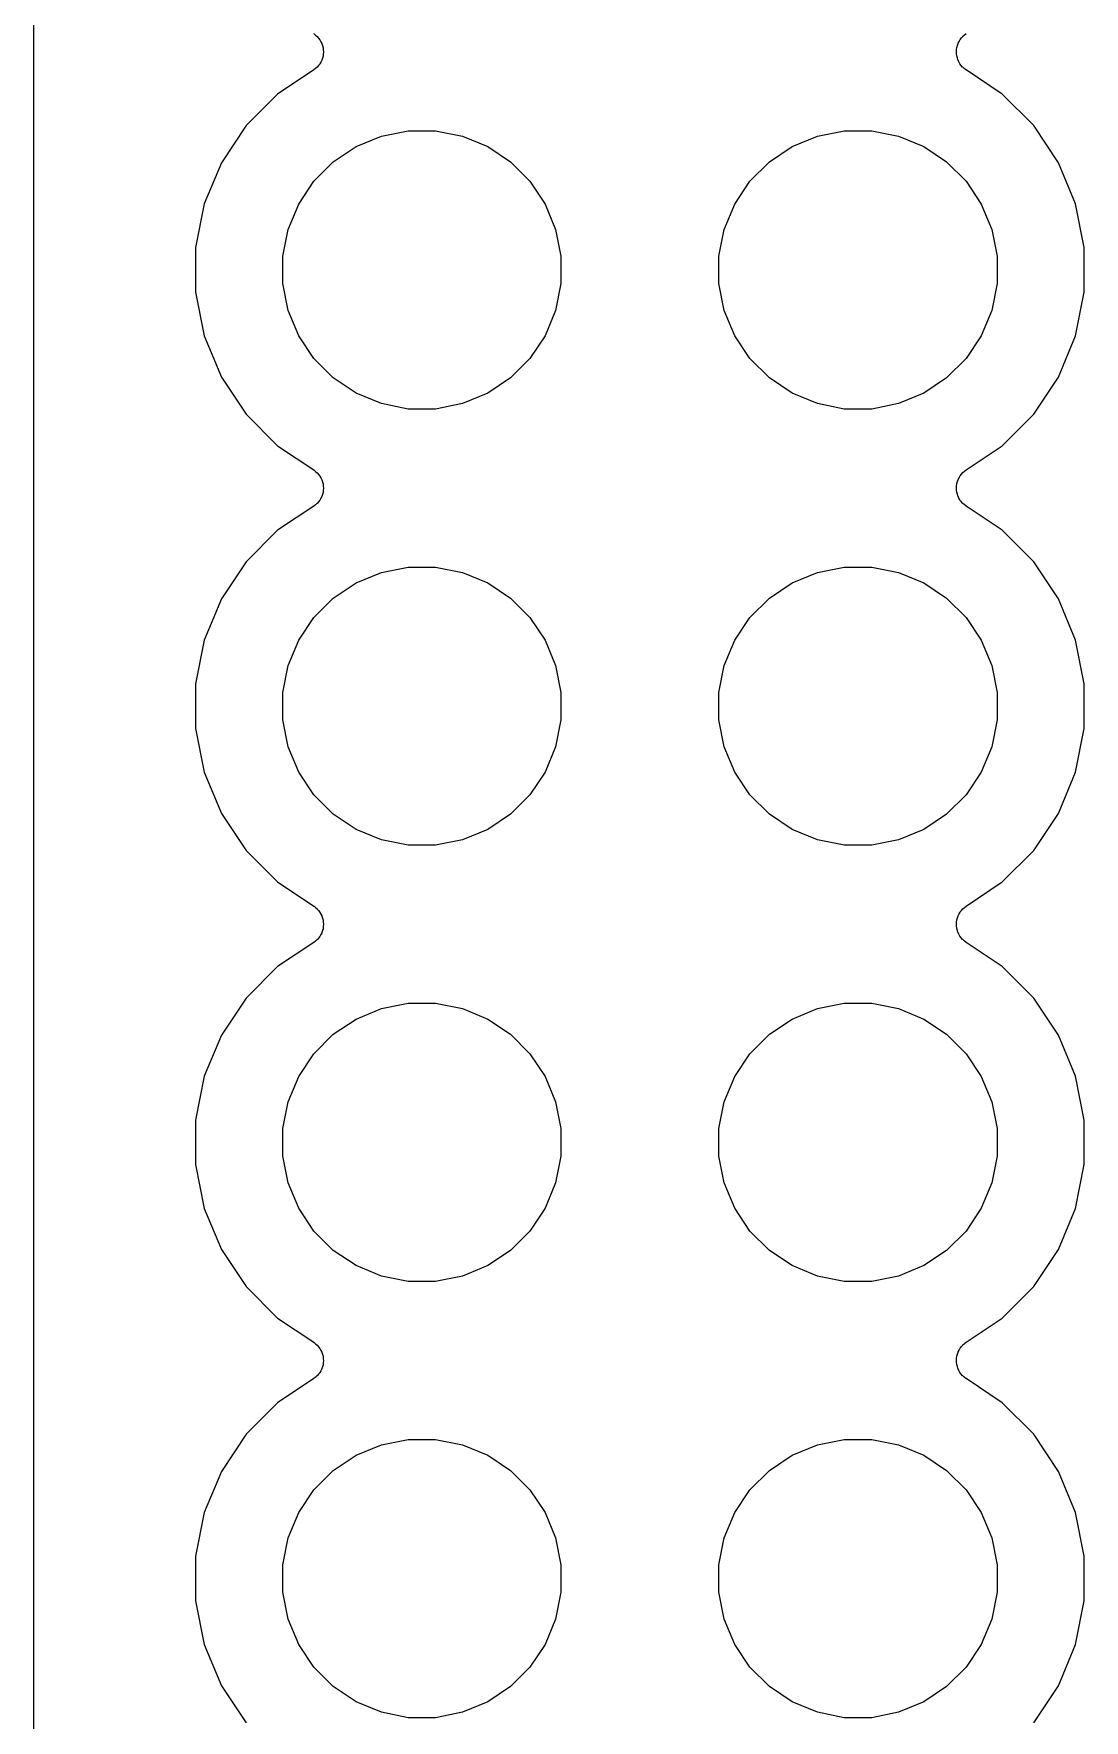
# Model space of a CAD drawing. Extents: x 2.6 to 14.5, y -8.4 to -1.4.
# Drawn here: x 6.144 to 6.3849, y -7.6745 to -7.2879 of the extents above; entities that cross this region are included whole.
import ezdxf

# ---------------------------------------------------------------- set-up
doc = ezdxf.new("R2010")
doc.units = 0
doc.header["$MEASUREMENT"] = 0
doc.layers.add('BLACK', color=7, linetype='CONTINUOUS')

msp = doc.modelspace()

# ---------------------------------------------------------------- linework, layer by layer
at = {"layer": 'BLACK', "linetype": 'CONTINUOUS'}
for p, q in [((6.14398, -8.40098), (6.14398, -6.22828)), ((6.20821, -7.28784), (6.20824, -7.28787)), ((6.20824, -7.28787), (6.20825, -7.28787)), ((6.20825, -7.28787), (6.20825, -7.28787)), ((6.20825, -7.28787), (6.20827, -7.28788)), ((6.20827, -7.28788), (6.20863, -7.28819)), ((6.35743, -7.28814), (6.35779, -7.28784)), ((6.20863, -7.28819), (6.20899, -7.28849)), ((6.20899, -7.28849), (6.209, -7.2885)), ((6.209, -7.2885), (6.20901, -7.28851)), ((6.20901, -7.28851), (6.20931, -7.28888)), ((6.20931, -7.28888), (6.20961, -7.28925)), ((6.20961, -7.28925), (6.20961, -7.28926)), ((6.20961, -7.28926), (6.20962, -7.28927)), ((6.20962, -7.28927), (6.20984, -7.28969)), ((6.20984, -7.28969), (6.21006, -7.29011)), ((6.21006, -7.29011), (6.21007, -7.29013)), ((6.21007, -7.29013), (6.21007, -7.29014)), ((6.21007, -7.29014), (6.2102, -7.29059)), ((6.2102, -7.29059), (6.21034, -7.29105)), ((6.21034, -7.29105), (6.21034, -7.29106)), ((6.21034, -7.29106), (6.21034, -7.29108)), ((6.21034, -7.29108), (6.21039, -7.29155)), ((6.21039, -7.29155), (6.21043, -7.29202)), ((6.35557, -7.29195), (6.35562, -7.29149)), ((6.35562, -7.29149), (6.35567, -7.29101)), ((6.35567, -7.29098), (6.35581, -7.29053)), ((6.35567, -7.29099), (6.35567, -7.29098)), ((6.35567, -7.29101), (6.35567, -7.29099)), ((6.35581, -7.29053), (6.35595, -7.29007)), ((6.35595, -7.29007), (6.35596, -7.29006)), ((6.35596, -7.29005), (6.35619, -7.28963)), ((6.35596, -7.29006), (6.35596, -7.29005)), ((6.35619, -7.28963), (6.35642, -7.28921)), ((6.35642, -7.2892), (6.35643, -7.28919)), ((6.35642, -7.28921), (6.35642, -7.2892)), ((6.35643, -7.28919), (6.35674, -7.28882)), ((6.35674, -7.28882), (6.35704, -7.28846)), ((6.35704, -7.28846), (6.35705, -7.28845)), ((6.35705, -7.28845), (6.35706, -7.28844)), ((6.35706, -7.28844), (6.35743, -7.28814)), ((6.20894, -7.29556), (6.20858, -7.29585)), ((6.20895, -7.29555), (6.20894, -7.29556)), ((6.20896, -7.29554), (6.20895, -7.29555)), ((6.20927, -7.29517), (6.20896, -7.29554)), ((6.20957, -7.29481), (6.20927, -7.29517)), ((6.20958, -7.2948), (6.20957, -7.29481)), ((6.20981, -7.29436), (6.20958, -7.29479)), ((6.20958, -7.29479), (6.20958, -7.2948)), ((6.21004, -7.29395), (6.20981, -7.29436)), ((6.21005, -7.29393), (6.21004, -7.29394)), ((6.21004, -7.29394), (6.21004, -7.29395)), ((6.21019, -7.29347), (6.21005, -7.29393)), ((6.21033, -7.29302), (6.21019, -7.29347)), ((6.21038, -7.29252), (6.21033, -7.29299)), ((6.21033, -7.29299), (6.21033, -7.29301)), ((6.21033, -7.29301), (6.21033, -7.29302)), ((6.21043, -7.29205), (6.21038, -7.29252)), ((6.21043, -7.29202), (6.21043, -7.29203)), ((6.21043, -7.29203), (6.21043, -7.29205)), ((6.35557, -7.29197), (6.35557, -7.29195)), ((6.35557, -7.29198), (6.35557, -7.29197)), ((6.35561, -7.29246), (6.35557, -7.29198)), ((6.35566, -7.29292), (6.35561, -7.29246)), ((6.35566, -7.29294), (6.35566, -7.29292)), ((6.35566, -7.29295), (6.35566, -7.29294)), ((6.3558, -7.29341), (6.35566, -7.29295)), ((6.35593, -7.29386), (6.3558, -7.29341)), ((6.35593, -7.29387), (6.35593, -7.29386)), ((6.35594, -7.29389), (6.35593, -7.29387)), ((6.35616, -7.29431), (6.35594, -7.29389)), ((6.35638, -7.29473), (6.35616, -7.29431)), ((6.35639, -7.29474), (6.35638, -7.29473)), ((6.35639, -7.29475), (6.35639, -7.29474)), ((6.35669, -7.29512), (6.35639, -7.29475)), ((6.35699, -7.29549), (6.35669, -7.29512)), ((6.357, -7.2955), (6.35699, -7.29549)), ((6.35701, -7.29551), (6.357, -7.2955)), ((6.35737, -7.29581), (6.35701, -7.29551)), ((6.20821, -7.29616), (6.19992, -7.30169)), ((6.20858, -7.29585), (6.20821, -7.29616)), ((6.35773, -7.29612), (6.35737, -7.29581)), ((6.35775, -7.29613), (6.35773, -7.29612)), ((6.35776, -7.29613), (6.35775, -7.29613)), ((6.35775, -7.29613), (6.35775, -7.29613)), ((6.35779, -7.29616), (6.35776, -7.29613)), ((6.36608, -7.30169), (6.35779, -7.29616)), ((6.19992, -7.30169), (6.19269, -7.30892)), ((6.37331, -7.30892), (6.36608, -7.30169)), ((6.19269, -7.30892), (6.18702, -7.31742)), ((6.2237, -7.31134), (6.22986, -7.31011)), ((6.22986, -7.31011), (6.23614, -7.31011)), ((6.23614, -7.31011), (6.2423, -7.31134)), ((6.3237, -7.31134), (6.32986, -7.31011)), ((6.32986, -7.31011), (6.33614, -7.31011)), ((6.33614, -7.31011), (6.3423, -7.31134)), ((6.37898, -7.31742), (6.37331, -7.30892)), ((6.21267, -7.31723), (6.21789, -7.31374)), ((6.21789, -7.31374), (6.2237, -7.31134)), ((6.2423, -7.31134), (6.24811, -7.31374)), ((6.24811, -7.31374), (6.25333, -7.31723)), ((6.31267, -7.31723), (6.31789, -7.31374)), ((6.31789, -7.31374), (6.3237, -7.31134)), ((6.3423, -7.31134), (6.34811, -7.31374)), ((6.34811, -7.31374), (6.35333, -7.31723)), ((6.18702, -7.31742), (6.1831, -7.32686)), ((6.20823, -7.32167), (6.21267, -7.31723)), ((6.25333, -7.31723), (6.25777, -7.32167)), ((6.30823, -7.32167), (6.31267, -7.31723)), ((6.35333, -7.31723), (6.35777, -7.32167)), ((6.3829, -7.32686), (6.37898, -7.31742)), ((6.20474, -7.32689), (6.20823, -7.32167)), ((6.25777, -7.32167), (6.26126, -7.32689)), ((6.30474, -7.32689), (6.30823, -7.32167)), ((6.35777, -7.32167), (6.36126, -7.32689)), ((6.1831, -7.32686), (6.18111, -7.33689)), ((6.20234, -7.3327), (6.20474, -7.32689)), ((6.26126, -7.32689), (6.26366, -7.3327)), ((6.30234, -7.3327), (6.30474, -7.32689)), ((6.36126, -7.32689), (6.36366, -7.3327)), ((6.38489, -7.33689), (6.3829, -7.32686)), ((6.20111, -7.33886), (6.20234, -7.3327)), ((6.26366, -7.3327), (6.26489, -7.33886)), ((6.30111, -7.33886), (6.30234, -7.3327)), ((6.36366, -7.3327), (6.36489, -7.33886)), ((6.18111, -7.33689), (6.18111, -7.34711)), ((6.38489, -7.34711), (6.38489, -7.33689)), ((6.20111, -7.34514), (6.20111, -7.33886)), ((6.26489, -7.33886), (6.26489, -7.34514)), ((6.30111, -7.34514), (6.30111, -7.33886)), ((6.36489, -7.33886), (6.36489, -7.34514)), ((6.20234, -7.3513), (6.20111, -7.34514)), ((6.26489, -7.34514), (6.26366, -7.3513)), ((6.30234, -7.3513), (6.30111, -7.34514)), ((6.36489, -7.34514), (6.36366, -7.3513)), ((6.18111, -7.34711), (6.1831, -7.35714)), ((6.3829, -7.35714), (6.38489, -7.34711)), ((6.20474, -7.35711), (6.20234, -7.3513)), ((6.26366, -7.3513), (6.26126, -7.35711)), ((6.30474, -7.35711), (6.30234, -7.3513)), ((6.36366, -7.3513), (6.36126, -7.35711)), ((6.1831, -7.35714), (6.18702, -7.36658)), ((6.20823, -7.36233), (6.20474, -7.35711)), ((6.26126, -7.35711), (6.25777, -7.36233)), ((6.30823, -7.36233), (6.30474, -7.35711)), ((6.36126, -7.35711), (6.35777, -7.36233)), ((6.37898, -7.36658), (6.3829, -7.35714)), ((6.21267, -7.36677), (6.20823, -7.36233)), ((6.25777, -7.36233), (6.25333, -7.36677)), ((6.31267, -7.36677), (6.30823, -7.36233)), ((6.35777, -7.36233), (6.35333, -7.36677)), ((6.18702, -7.36658), (6.19269, -7.37508)), ((6.21789, -7.37026), (6.21267, -7.36677)), ((6.25333, -7.36677), (6.24811, -7.37026)), ((6.31789, -7.37026), (6.31267, -7.36677)), ((6.35333, -7.36677), (6.34811, -7.37026)), ((6.37331, -7.37508), (6.37898, -7.36658)), ((6.2237, -7.37266), (6.21789, -7.37026)), ((6.22986, -7.37389), (6.2237, -7.37266)), ((6.2423, -7.37266), (6.23614, -7.37389)), ((6.24811, -7.37026), (6.2423, -7.37266)), ((6.3237, -7.37266), (6.31789, -7.37026)), ((6.32986, -7.37389), (6.3237, -7.37266)), ((6.3423, -7.37266), (6.33614, -7.37389)), ((6.34811, -7.37026), (6.3423, -7.37266)), ((6.19269, -7.37508), (6.19992, -7.38231)), ((6.23614, -7.37389), (6.22986, -7.37389)), ((6.33614, -7.37389), (6.32986, -7.37389)), ((6.36608, -7.38231), (6.37331, -7.37508)), ((6.19992, -7.38231), (6.20821, -7.38784)), ((6.35779, -7.38784), (6.36608, -7.38231)), ((6.20821, -7.38784), (6.20824, -7.38787)), ((6.20824, -7.38787), (6.20825, -7.38787)), ((6.20825, -7.38787), (6.20825, -7.38787)), ((6.20825, -7.38787), (6.20827, -7.38788)), ((6.20827, -7.38788), (6.20863, -7.38819)), ((6.20863, -7.38819), (6.20899, -7.38849)), ((6.20899, -7.38849), (6.209, -7.3885)), ((6.35674, -7.38882), (6.35704, -7.38846)), ((6.35704, -7.38846), (6.35705, -7.38845)), ((6.35705, -7.38845), (6.35706, -7.38844)), ((6.35706, -7.38844), (6.35743, -7.38814)), ((6.35743, -7.38814), (6.35779, -7.38784)), ((6.209, -7.3885), (6.20901, -7.38851)), ((6.20901, -7.38851), (6.20931, -7.38888)), ((6.20931, -7.38888), (6.20961, -7.38925)), ((6.20961, -7.38925), (6.20961, -7.38926)), ((6.20961, -7.38926), (6.20962, -7.38927)), ((6.20962, -7.38927), (6.20984, -7.38969)), ((6.20984, -7.38969), (6.21006, -7.39011)), ((6.21006, -7.39011), (6.21007, -7.39013)), ((6.21007, -7.39013), (6.21007, -7.39014)), ((6.21007, -7.39014), (6.2102, -7.39059)), ((6.2102, -7.39059), (6.21034, -7.39105)), ((6.21034, -7.39105), (6.21034, -7.39106)), ((6.21034, -7.39106), (6.21034, -7.39108)), ((6.21034, -7.39108), (6.21039, -7.39155)), ((6.21043, -7.39205), (6.21038, -7.39252)), ((6.21039, -7.39155), (6.21043, -7.39202)), ((6.21043, -7.39202), (6.21043, -7.39203)), ((6.21043, -7.39203), (6.21043, -7.39205)), ((6.35557, -7.39195), (6.35562, -7.39149)), ((6.35557, -7.39197), (6.35557, -7.39195)), ((6.35557, -7.39198), (6.35557, -7.39197)), ((6.35561, -7.39246), (6.35557, -7.39198)), ((6.35562, -7.39149), (6.35567, -7.39101)), ((6.35567, -7.39098), (6.35581, -7.39053)), ((6.35567, -7.39099), (6.35567, -7.39098)), ((6.35567, -7.39101), (6.35567, -7.39099)), ((6.35581, -7.39053), (6.35595, -7.39007)), ((6.35595, -7.39007), (6.35596, -7.39006)), ((6.35596, -7.39005), (6.35619, -7.38963)), ((6.35596, -7.39006), (6.35596, -7.39005)), ((6.35619, -7.38963), (6.35642, -7.38921)), ((6.35642, -7.3892), (6.35643, -7.38919)), ((6.35642, -7.38921), (6.35642, -7.3892)), ((6.35643, -7.38919), (6.35674, -7.38882)), ((6.20821, -7.39616), (6.19992, -7.40169)), ((6.20858, -7.39585), (6.20821, -7.39616)), ((6.20894, -7.39556), (6.20858, -7.39585)), ((6.20895, -7.39555), (6.20894, -7.39556)), ((6.20896, -7.39554), (6.20895, -7.39555)), ((6.20927, -7.39517), (6.20896, -7.39554)), ((6.20957, -7.39481), (6.20927, -7.39517)), ((6.20958, -7.3948), (6.20957, -7.39481)), ((6.20981, -7.39436), (6.20958, -7.39479)), ((6.20958, -7.39479), (6.20958, -7.3948)), ((6.21004, -7.39395), (6.20981, -7.39436)), ((6.21005, -7.39393), (6.21004, -7.39394)), ((6.21004, -7.39394), (6.21004, -7.39395)), ((6.21019, -7.39347), (6.21005, -7.39393)), ((6.21033, -7.39302), (6.21019, -7.39347)), ((6.21038, -7.39252), (6.21033, -7.39299)), ((6.21033, -7.39299), (6.21033, -7.39301)), ((6.21033, -7.39301), (6.21033, -7.39302)), ((6.35566, -7.39292), (6.35561, -7.39246)), ((6.35566, -7.39294), (6.35566, -7.39292)), ((6.35566, -7.39295), (6.35566, -7.39294)), ((6.3558, -7.39341), (6.35566, -7.39295)), ((6.35593, -7.39386), (6.3558, -7.39341)), ((6.35593, -7.39387), (6.35593, -7.39386)), ((6.35594, -7.39389), (6.35593, -7.39387)), ((6.35616, -7.39431), (6.35594, -7.39389)), ((6.35638, -7.39473), (6.35616, -7.39431)), ((6.35639, -7.39474), (6.35638, -7.39473)), ((6.35639, -7.39475), (6.35639, -7.39474)), ((6.35669, -7.39511), (6.35639, -7.39475)), ((6.35699, -7.39549), (6.35669, -7.39511)), ((6.357, -7.3955), (6.35699, -7.39549)), ((6.35701, -7.39551), (6.357, -7.3955)), ((6.35737, -7.39581), (6.35701, -7.39551)), ((6.35773, -7.39612), (6.35737, -7.39581)), ((6.35775, -7.39613), (6.35773, -7.39612)), ((6.35776, -7.39613), (6.35775, -7.39613)), ((6.35775, -7.39613), (6.35775, -7.39613)), ((6.35779, -7.39616), (6.35776, -7.39613)), ((6.36608, -7.40169), (6.35779, -7.39616)), ((6.19992, -7.40169), (6.19269, -7.40892)), ((6.37331, -7.40892), (6.36608, -7.40169)), ((6.19269, -7.40892), (6.18702, -7.41742)), ((6.21789, -7.41374), (6.2237, -7.41134)), ((6.2237, -7.41134), (6.22986, -7.41011)), ((6.22986, -7.41011), (6.23614, -7.41011)), ((6.23614, -7.41011), (6.2423, -7.41134)), ((6.2423, -7.41134), (6.24811, -7.41374)), ((6.31789, -7.41374), (6.3237, -7.41134)), ((6.3237, -7.41134), (6.32986, -7.41011)), ((6.32986, -7.41011), (6.33614, -7.41011)), ((6.33614, -7.41011), (6.3423, -7.41134)), ((6.3423, -7.41134), (6.34811, -7.41374)), ((6.37898, -7.41742), (6.37331, -7.40892)), ((6.21267, -7.41723), (6.21789, -7.41374)), ((6.24811, -7.41374), (6.25333, -7.41723)), ((6.31267, -7.41723), (6.31789, -7.41374)), ((6.34811, -7.41374), (6.35333, -7.41723)), ((6.18702, -7.41742), (6.1831, -7.42686)), ((6.20823, -7.42167), (6.21267, -7.41723)), ((6.25333, -7.41723), (6.25777, -7.42167)), ((6.30823, -7.42167), (6.31267, -7.41723)), ((6.35333, -7.41723), (6.35777, -7.42167)), ((6.3829, -7.42686), (6.37898, -7.41742)), ((6.20474, -7.42689), (6.20823, -7.42167)), ((6.25777, -7.42167), (6.26126, -7.42689)), ((6.30474, -7.42689), (6.30823, -7.42167)), ((6.35777, -7.42167), (6.36126, -7.42689)), ((6.1831, -7.42686), (6.18111, -7.43689)), ((6.20234, -7.4327), (6.20474, -7.42689)), ((6.26126, -7.42689), (6.26366, -7.4327)), ((6.30234, -7.4327), (6.30474, -7.42689)), ((6.36126, -7.42689), (6.36366, -7.4327)), ((6.38489, -7.43689), (6.3829, -7.42686)), ((6.20111, -7.43886), (6.20234, -7.4327)), ((6.26366, -7.4327), (6.26489, -7.43886)), ((6.30111, -7.43886), (6.30234, -7.4327)), ((6.36366, -7.4327), (6.36489, -7.43886)), ((6.18111, -7.43689), (6.18111, -7.44711)), ((6.38489, -7.44711), (6.38489, -7.43689)), ((6.20111, -7.44514), (6.20111, -7.43886)), ((6.26489, -7.43886), (6.26489, -7.44514)), ((6.30111, -7.44514), (6.30111, -7.43886)), ((6.36489, -7.43886), (6.36489, -7.44514)), ((6.20234, -7.4513), (6.20111, -7.44514)), ((6.26489, -7.44514), (6.26366, -7.4513)), ((6.30234, -7.4513), (6.30111, -7.44514)), ((6.36489, -7.44514), (6.36366, -7.4513)), ((6.18111, -7.44711), (6.1831, -7.45714)), ((6.3829, -7.45714), (6.38489, -7.44711)), ((6.20474, -7.45711), (6.20234, -7.4513)), ((6.26366, -7.4513), (6.26126, -7.45711)), ((6.30474, -7.45711), (6.30234, -7.4513)), ((6.36366, -7.4513), (6.36126, -7.45711)), ((6.1831, -7.45714), (6.18702, -7.46658)), ((6.20823, -7.46233), (6.20474, -7.45711)), ((6.26126, -7.45711), (6.25777, -7.46233)), ((6.30823, -7.46233), (6.30474, -7.45711)), ((6.36126, -7.45711), (6.35777, -7.46233)), ((6.37898, -7.46658), (6.3829, -7.45714)), ((6.21267, -7.46677), (6.20823, -7.46233)), ((6.25777, -7.46233), (6.25333, -7.46677)), ((6.31267, -7.46677), (6.30823, -7.46233)), ((6.35777, -7.46233), (6.35333, -7.46677)), ((6.18702, -7.46658), (6.19269, -7.47508)), ((6.21789, -7.47026), (6.21267, -7.46677)), ((6.25333, -7.46677), (6.24811, -7.47026)), ((6.31789, -7.47026), (6.31267, -7.46677)), ((6.35333, -7.46677), (6.34811, -7.47026)), ((6.37331, -7.47508), (6.37898, -7.46658)), ((6.2237, -7.47266), (6.21789, -7.47026)), ((6.22986, -7.47389), (6.2237, -7.47266)), ((6.2423, -7.47266), (6.23614, -7.47389)), ((6.24811, -7.47026), (6.2423, -7.47266)), ((6.3237, -7.47266), (6.31789, -7.47026)), ((6.32986, -7.47389), (6.3237, -7.47266)), ((6.3423, -7.47266), (6.33614, -7.47389)), ((6.34811, -7.47026), (6.3423, -7.47266)), ((6.19269, -7.47508), (6.19992, -7.48231)), ((6.23614, -7.47389), (6.22986, -7.47389)), ((6.33614, -7.47389), (6.32986, -7.47389)), ((6.36608, -7.48231), (6.37331, -7.47508)), ((6.19992, -7.48231), (6.20821, -7.48784)), ((6.35779, -7.48784), (6.36608, -7.48231)), ((6.20821, -7.48784), (6.20824, -7.48787)), ((6.20824, -7.48787), (6.20825, -7.48787)), ((6.20825, -7.48787), (6.20825, -7.48787)), ((6.20825, -7.48787), (6.20827, -7.48788)), ((6.20827, -7.48788), (6.20863, -7.48819)), ((6.20863, -7.48819), (6.20899, -7.48849)), ((6.20899, -7.48849), (6.209, -7.4885)), ((6.209, -7.4885), (6.20901, -7.48851)), ((6.20901, -7.48851), (6.20931, -7.48888)), ((6.20931, -7.48888), (6.20961, -7.48925)), ((6.35643, -7.48919), (6.35674, -7.48882)), ((6.35674, -7.48882), (6.35704, -7.48846)), ((6.35704, -7.48846), (6.35705, -7.48845)), ((6.35705, -7.48845), (6.35706, -7.48844)), ((6.35706, -7.48844), (6.35743, -7.48814)), ((6.35743, -7.48814), (6.35779, -7.48784)), ((6.20961, -7.48925), (6.20961, -7.48926)), ((6.20961, -7.48926), (6.20962, -7.48927)), ((6.20962, -7.48927), (6.20984, -7.48969)), ((6.20984, -7.48969), (6.21006, -7.49011)), ((6.21006, -7.49011), (6.21007, -7.49013)), ((6.21007, -7.49013), (6.21007, -7.49014)), ((6.21007, -7.49014), (6.2102, -7.49059)), ((6.2102, -7.49059), (6.21034, -7.49105)), ((6.21038, -7.49252), (6.21033, -7.49299)), ((6.21034, -7.49105), (6.21034, -7.49106)), ((6.21034, -7.49106), (6.21034, -7.49108)), ((6.21034, -7.49108), (6.21039, -7.49155)), ((6.21043, -7.49205), (6.21038, -7.49252)), ((6.21039, -7.49155), (6.21043, -7.49202)), ((6.21043, -7.49202), (6.21043, -7.49203)), ((6.21043, -7.49203), (6.21043, -7.49205)), ((6.35557, -7.49195), (6.35562, -7.49149)), ((6.35557, -7.49197), (6.35557, -7.49195)), ((6.35557, -7.49198), (6.35557, -7.49197)), ((6.35561, -7.49246), (6.35557, -7.49198)), ((6.35566, -7.49292), (6.35561, -7.49246)), ((6.35562, -7.49149), (6.35567, -7.49101)), ((6.35567, -7.49098), (6.35581, -7.49053)), ((6.35567, -7.49099), (6.35567, -7.49098)), ((6.35567, -7.49101), (6.35567, -7.49099)), ((6.35581, -7.49053), (6.35595, -7.49007)), ((6.35595, -7.49007), (6.35596, -7.49006)), ((6.35596, -7.49005), (6.35619, -7.48963)), ((6.35596, -7.49006), (6.35596, -7.49005)), ((6.35619, -7.48963), (6.35642, -7.48921)), ((6.35642, -7.4892), (6.35643, -7.48919)), ((6.35642, -7.48921), (6.35642, -7.4892)), ((6.20821, -7.49616), (6.19992, -7.50169)), ((6.20858, -7.49585), (6.20821, -7.49616)), ((6.20894, -7.49556), (6.20858, -7.49585)), ((6.20895, -7.49555), (6.20894, -7.49556)), ((6.20896, -7.49554), (6.20895, -7.49555)), ((6.20927, -7.49517), (6.20896, -7.49554)), ((6.20957, -7.49481), (6.20927, -7.49517)), ((6.20958, -7.4948), (6.20957, -7.49481)), ((6.20981, -7.49436), (6.20958, -7.49479)), ((6.20958, -7.49479), (6.20958, -7.4948)), ((6.21004, -7.49395), (6.20981, -7.49436)), ((6.21005, -7.49393), (6.21004, -7.49394)), ((6.21004, -7.49394), (6.21004, -7.49395)), ((6.21019, -7.49347), (6.21005, -7.49393)), ((6.21033, -7.49302), (6.21019, -7.49347)), ((6.21033, -7.49299), (6.21033, -7.49301)), ((6.21033, -7.49301), (6.21033, -7.49302)), ((6.35566, -7.49294), (6.35566, -7.49292)), ((6.35566, -7.49295), (6.35566, -7.49294)), ((6.3558, -7.49341), (6.35566, -7.49295)), ((6.35593, -7.49386), (6.3558, -7.49341)), ((6.35593, -7.49387), (6.35593, -7.49386)), ((6.35594, -7.49389), (6.35593, -7.49387)), ((6.35616, -7.49431), (6.35594, -7.49389)), ((6.35638, -7.49473), (6.35616, -7.49431)), ((6.35639, -7.49474), (6.35638, -7.49473)), ((6.35639, -7.49475), (6.35639, -7.49474)), ((6.35669, -7.49512), (6.35639, -7.49475)), ((6.35699, -7.49549), (6.35669, -7.49512)), ((6.357, -7.4955), (6.35699, -7.49549)), ((6.35701, -7.49551), (6.357, -7.4955)), ((6.35737, -7.49581), (6.35701, -7.49551)), ((6.35773, -7.49612), (6.35737, -7.49581)), ((6.35775, -7.49613), (6.35773, -7.49612)), ((6.35776, -7.49613), (6.35775, -7.49613)), ((6.35775, -7.49613), (6.35775, -7.49613)), ((6.35779, -7.49616), (6.35776, -7.49613)), ((6.36608, -7.50169), (6.35779, -7.49616)), ((6.19992, -7.50169), (6.19269, -7.50892)), ((6.37331, -7.50892), (6.36608, -7.50169)), ((6.19269, -7.50892), (6.18702, -7.51742)), ((6.21789, -7.51374), (6.2237, -7.51134)), ((6.2237, -7.51134), (6.22986, -7.51011)), ((6.22986, -7.51011), (6.23614, -7.51011)), ((6.23614, -7.51011), (6.2423, -7.51134)), ((6.2423, -7.51134), (6.24811, -7.51374)), ((6.31789, -7.51374), (6.3237, -7.51134)), ((6.3237, -7.51134), (6.32986, -7.51011)), ((6.32986, -7.51011), (6.33614, -7.51011)), ((6.33614, -7.51011), (6.3423, -7.51134)), ((6.3423, -7.51134), (6.34811, -7.51374)), ((6.37898, -7.51742), (6.37331, -7.50892)), ((6.21267, -7.51723), (6.21789, -7.51374)), ((6.24811, -7.51374), (6.25333, -7.51723)), ((6.31267, -7.51723), (6.31789, -7.51374)), ((6.34811, -7.51374), (6.35333, -7.51723)), ((6.18702, -7.51742), (6.1831, -7.52686)), ((6.20823, -7.52167), (6.21267, -7.51723)), ((6.25333, -7.51723), (6.25777, -7.52167)), ((6.30823, -7.52167), (6.31267, -7.51723)), ((6.35333, -7.51723), (6.35777, -7.52167)), ((6.3829, -7.52686), (6.37898, -7.51742)), ((6.20474, -7.52689), (6.20823, -7.52167)), ((6.25777, -7.52167), (6.26126, -7.52689)), ((6.30474, -7.52689), (6.30823, -7.52167)), ((6.35777, -7.52167), (6.36126, -7.52689)), ((6.1831, -7.52686), (6.18111, -7.53689)), ((6.20234, -7.5327), (6.20474, -7.52689)), ((6.26126, -7.52689), (6.26366, -7.5327)), ((6.30234, -7.5327), (6.30474, -7.52689)), ((6.36126, -7.52689), (6.36366, -7.5327)), ((6.38489, -7.53689), (6.3829, -7.52686)), ((6.20111, -7.53886), (6.20234, -7.5327)), ((6.26366, -7.5327), (6.26489, -7.53886)), ((6.30111, -7.53886), (6.30234, -7.5327)), ((6.36366, -7.5327), (6.36489, -7.53886)), ((6.18111, -7.53689), (6.18111, -7.54711)), ((6.20111, -7.54514), (6.20111, -7.53886)), ((6.26489, -7.53886), (6.26489, -7.54514)), ((6.30111, -7.54514), (6.30111, -7.53886)), ((6.36489, -7.53886), (6.36489, -7.54514)), ((6.38489, -7.54711), (6.38489, -7.53689)), ((6.20234, -7.5513), (6.20111, -7.54514)), ((6.26489, -7.54514), (6.26366, -7.5513)), ((6.30234, -7.5513), (6.30111, -7.54514)), ((6.36489, -7.54514), (6.36366, -7.5513)), ((6.18111, -7.54711), (6.1831, -7.55714)), ((6.3829, -7.55714), (6.38489, -7.54711)), ((6.20474, -7.55711), (6.20234, -7.5513)), ((6.26366, -7.5513), (6.26126, -7.55711)), ((6.30474, -7.55711), (6.30234, -7.5513)), ((6.36366, -7.5513), (6.36126, -7.55711)), ((6.1831, -7.55714), (6.18702, -7.56658)), ((6.20823, -7.56233), (6.20474, -7.55711)), ((6.26126, -7.55711), (6.25777, -7.56233)), ((6.30823, -7.56233), (6.30474, -7.55711)), ((6.36126, -7.55711), (6.35777, -7.56233)), ((6.37898, -7.56658), (6.3829, -7.55714)), ((6.21267, -7.56677), (6.20823, -7.56233)), ((6.25777, -7.56233), (6.25333, -7.56677)), ((6.31267, -7.56677), (6.30823, -7.56233)), ((6.35777, -7.56233), (6.35333, -7.56677)), ((6.18702, -7.56658), (6.19269, -7.57508)), ((6.21789, -7.57026), (6.21267, -7.56677)), ((6.25333, -7.56677), (6.24811, -7.57026)), ((6.31789, -7.57026), (6.31267, -7.56677)), ((6.35333, -7.56677), (6.34811, -7.57026)), ((6.37331, -7.57508), (6.37898, -7.56658)), ((6.2237, -7.57266), (6.21789, -7.57026)), ((6.22986, -7.57389), (6.2237, -7.57266)), ((6.23614, -7.57389), (6.22986, -7.57389)), ((6.2423, -7.57266), (6.23614, -7.57389)), ((6.24811, -7.57026), (6.2423, -7.57266)), ((6.3237, -7.57266), (6.31789, -7.57026)), ((6.32986, -7.57389), (6.3237, -7.57266)), ((6.33614, -7.57389), (6.32986, -7.57389)), ((6.3423, -7.57266), (6.33614, -7.57389)), ((6.34811, -7.57026), (6.3423, -7.57266)), ((6.19269, -7.57508), (6.19992, -7.58231)), ((6.36608, -7.58231), (6.37331, -7.57508)), ((6.19992, -7.58231), (6.20821, -7.58784)), ((6.35779, -7.58784), (6.36608, -7.58231)), ((6.20821, -7.58784), (6.20824, -7.58787)), ((6.20824, -7.58787), (6.20825, -7.58787)), ((6.20825, -7.58787), (6.20825, -7.58787)), ((6.20825, -7.58787), (6.20827, -7.58788)), ((6.20827, -7.58788), (6.20863, -7.58819)), ((6.20863, -7.58819), (6.20899, -7.58849)), ((6.20899, -7.58849), (6.209, -7.5885)), ((6.209, -7.5885), (6.20901, -7.58851)), ((6.20901, -7.58851), (6.20931, -7.58888)), ((6.20931, -7.58888), (6.20961, -7.58925)), ((6.20961, -7.58925), (6.20961, -7.58926)), ((6.20961, -7.58926), (6.20962, -7.58927)), ((6.20962, -7.58927), (6.20984, -7.58969)), ((6.35619, -7.58963), (6.35642, -7.58921)), ((6.35642, -7.5892), (6.35643, -7.58919)), ((6.35642, -7.58921), (6.35642, -7.5892)), ((6.35643, -7.58919), (6.35674, -7.58882)), ((6.35674, -7.58882), (6.35704, -7.58846)), ((6.35704, -7.58846), (6.35705, -7.58845)), ((6.35705, -7.58845), (6.35706, -7.58844)), ((6.35706, -7.58844), (6.35743, -7.58814)), ((6.35743, -7.58814), (6.35779, -7.58784)), ((6.20984, -7.58969), (6.21006, -7.59011)), ((6.21006, -7.59011), (6.21007, -7.59013)), ((6.21007, -7.59013), (6.21007, -7.59014)), ((6.21007, -7.59014), (6.2102, -7.59059)), ((6.21033, -7.59302), (6.21019, -7.59347)), ((6.2102, -7.59059), (6.21034, -7.59105)), ((6.21038, -7.59252), (6.21033, -7.59299)), ((6.21033, -7.59299), (6.21033, -7.59301)), ((6.21033, -7.59301), (6.21033, -7.59302)), ((6.21034, -7.59105), (6.21034, -7.59106)), ((6.21034, -7.59106), (6.21034, -7.59108)), ((6.21034, -7.59108), (6.21039, -7.59155)), ((6.21043, -7.59205), (6.21038, -7.59252)), ((6.21039, -7.59155), (6.21043, -7.59202)), ((6.21043, -7.59202), (6.21043, -7.59203)), ((6.21043, -7.59203), (6.21043, -7.59205)), ((6.35557, -7.59195), (6.35562, -7.59149)), ((6.35557, -7.59197), (6.35557, -7.59195)), ((6.35557, -7.59198), (6.35557, -7.59197)), ((6.35561, -7.59246), (6.35557, -7.59198)), ((6.35566, -7.59292), (6.35561, -7.59246)), ((6.35562, -7.59149), (6.35567, -7.59101)), ((6.35566, -7.59294), (6.35566, -7.59292)), ((6.35566, -7.59295), (6.35566, -7.59294)), ((6.3558, -7.59341), (6.35566, -7.59295)), ((6.35567, -7.59098), (6.35581, -7.59053)), ((6.35567, -7.59099), (6.35567, -7.59098)), ((6.35567, -7.59101), (6.35567, -7.59099)), ((6.35593, -7.59386), (6.3558, -7.59341)), ((6.35581, -7.59053), (6.35595, -7.59007)), ((6.35595, -7.59007), (6.35596, -7.59006)), ((6.35596, -7.59005), (6.35619, -7.58963)), ((6.35596, -7.59006), (6.35596, -7.59005)), ((6.20821, -7.59616), (6.19992, -7.60169)), ((6.20858, -7.59585), (6.20821, -7.59616)), ((6.20894, -7.59556), (6.20858, -7.59585)), ((6.20895, -7.59555), (6.20894, -7.59556)), ((6.20896, -7.59554), (6.20895, -7.59555)), ((6.20927, -7.59517), (6.20896, -7.59554)), ((6.20957, -7.59481), (6.20927, -7.59517)), ((6.20958, -7.5948), (6.20957, -7.59481)), ((6.20981, -7.59436), (6.20958, -7.59479)), ((6.20958, -7.59479), (6.20958, -7.5948)), ((6.21004, -7.59395), (6.20981, -7.59436)), ((6.21005, -7.59393), (6.21004, -7.59394)), ((6.21004, -7.59394), (6.21004, -7.59395)), ((6.21019, -7.59347), (6.21005, -7.59393)), ((6.35593, -7.59387), (6.35593, -7.59386)), ((6.35594, -7.59389), (6.35593, -7.59387)), ((6.35616, -7.59431), (6.35594, -7.59389)), ((6.35638, -7.59473), (6.35616, -7.59431)), ((6.35639, -7.59474), (6.35638, -7.59473)), ((6.35639, -7.59475), (6.35639, -7.59474)), ((6.35669, -7.59512), (6.35639, -7.59475)), ((6.35699, -7.59549), (6.35669, -7.59512)), ((6.357, -7.5955), (6.35699, -7.59549)), ((6.35701, -7.59551), (6.357, -7.5955)), ((6.35737, -7.59581), (6.35701, -7.59551)), ((6.35773, -7.59612), (6.35737, -7.59581)), ((6.35775, -7.59613), (6.35773, -7.59612)), ((6.35776, -7.59613), (6.35775, -7.59613)), ((6.35775, -7.59613), (6.35775, -7.59613)), ((6.35779, -7.59616), (6.35776, -7.59613)), ((6.36608, -7.60169), (6.35779, -7.59616)), ((6.19992, -7.60169), (6.19269, -7.60892)), ((6.37331, -7.60892), (6.36608, -7.60169)), ((6.19269, -7.60892), (6.18702, -7.61742)), ((6.21789, -7.61374), (6.2237, -7.61134)), ((6.2237, -7.61134), (6.22986, -7.61011)), ((6.22986, -7.61011), (6.23614, -7.61011)), ((6.23614, -7.61011), (6.2423, -7.61134)), ((6.2423, -7.61134), (6.24811, -7.61374)), ((6.31789, -7.61374), (6.3237, -7.61134)), ((6.3237, -7.61134), (6.32986, -7.61011)), ((6.32986, -7.61011), (6.33614, -7.61011)), ((6.33614, -7.61011), (6.3423, -7.61134)), ((6.3423, -7.61134), (6.34811, -7.61374)), ((6.37898, -7.61742), (6.37331, -7.60892)), ((6.21267, -7.61723), (6.21789, -7.61374)), ((6.24811, -7.61374), (6.25333, -7.61723)), ((6.31267, -7.61723), (6.31789, -7.61374)), ((6.34811, -7.61374), (6.35333, -7.61723)), ((6.18702, -7.61742), (6.1831, -7.62686)), ((6.20823, -7.62167), (6.21267, -7.61723)), ((6.25333, -7.61723), (6.25777, -7.62167)), ((6.30823, -7.62167), (6.31267, -7.61723)), ((6.35333, -7.61723), (6.35777, -7.62167)), ((6.3829, -7.62686), (6.37898, -7.61742)), ((6.20474, -7.62689), (6.20823, -7.62167)), ((6.25777, -7.62167), (6.26126, -7.62689)), ((6.30474, -7.62689), (6.30823, -7.62167)), ((6.35777, -7.62167), (6.36126, -7.62689)), ((6.1831, -7.62686), (6.18111, -7.63689)), ((6.20234, -7.6327), (6.20474, -7.62689)), ((6.26126, -7.62689), (6.26366, -7.6327)), ((6.30234, -7.6327), (6.30474, -7.62689)), ((6.36126, -7.62689), (6.36366, -7.6327)), ((6.38489, -7.63689), (6.3829, -7.62686)), ((6.20111, -7.63886), (6.20234, -7.6327)), ((6.26366, -7.6327), (6.26489, -7.63886)), ((6.30111, -7.63886), (6.30234, -7.6327)), ((6.36366, -7.6327), (6.36489, -7.63886)), ((6.18111, -7.63689), (6.18111, -7.64711)), ((6.20111, -7.64514), (6.20111, -7.63886)), ((6.26489, -7.63886), (6.26489, -7.64514)), ((6.30111, -7.64514), (6.30111, -7.63886)), ((6.36489, -7.63886), (6.36489, -7.64514)), ((6.38489, -7.64711), (6.38489, -7.63689)), ((6.18111, -7.64711), (6.1831, -7.65714)), ((6.20234, -7.6513), (6.20111, -7.64514)), ((6.26489, -7.64514), (6.26366, -7.6513)), ((6.30234, -7.6513), (6.30111, -7.64514)), ((6.36489, -7.64514), (6.36366, -7.6513)), ((6.3829, -7.65714), (6.38489, -7.64711)), ((6.20474, -7.65711), (6.20234, -7.6513)), ((6.26366, -7.6513), (6.26126, -7.65711)), ((6.30474, -7.65711), (6.30234, -7.6513)), ((6.36366, -7.6513), (6.36126, -7.65711)), ((6.1831, -7.65714), (6.18702, -7.66658)), ((6.20823, -7.66233), (6.20474, -7.65711)), ((6.26126, -7.65711), (6.25777, -7.66233)), ((6.30823, -7.66233), (6.30474, -7.65711)), ((6.36126, -7.65711), (6.35777, -7.66233)), ((6.37898, -7.66658), (6.3829, -7.65714)), ((6.21267, -7.66677), (6.20823, -7.66233)), ((6.25777, -7.66233), (6.25333, -7.66677)), ((6.31267, -7.66677), (6.30823, -7.66233)), ((6.35777, -7.66233), (6.35333, -7.66677)), ((6.18702, -7.66658), (6.19269, -7.67508)), ((6.21789, -7.67026), (6.21267, -7.66677)), ((6.25333, -7.66677), (6.24811, -7.67026)), ((6.31789, -7.67026), (6.31267, -7.66677)), ((6.35333, -7.66677), (6.34811, -7.67026)), ((6.37331, -7.67508), (6.37898, -7.66658)), ((6.2237, -7.67266), (6.21789, -7.67026)), ((6.24811, -7.67026), (6.2423, -7.67266)), ((6.3237, -7.67266), (6.31789, -7.67026)), ((6.34811, -7.67026), (6.3423, -7.67266)), ((6.22986, -7.67389), (6.2237, -7.67266)), ((6.23614, -7.67389), (6.22986, -7.67389)), ((6.2423, -7.67266), (6.23614, -7.67389)), ((6.32986, -7.67389), (6.3237, -7.67266)), ((6.33614, -7.67389), (6.32986, -7.67389)), ((6.3423, -7.67266), (6.33614, -7.67389))]:
    msp.add_line(p, q, dxfattribs=at)

doc.saveas('drawing.dxf')
